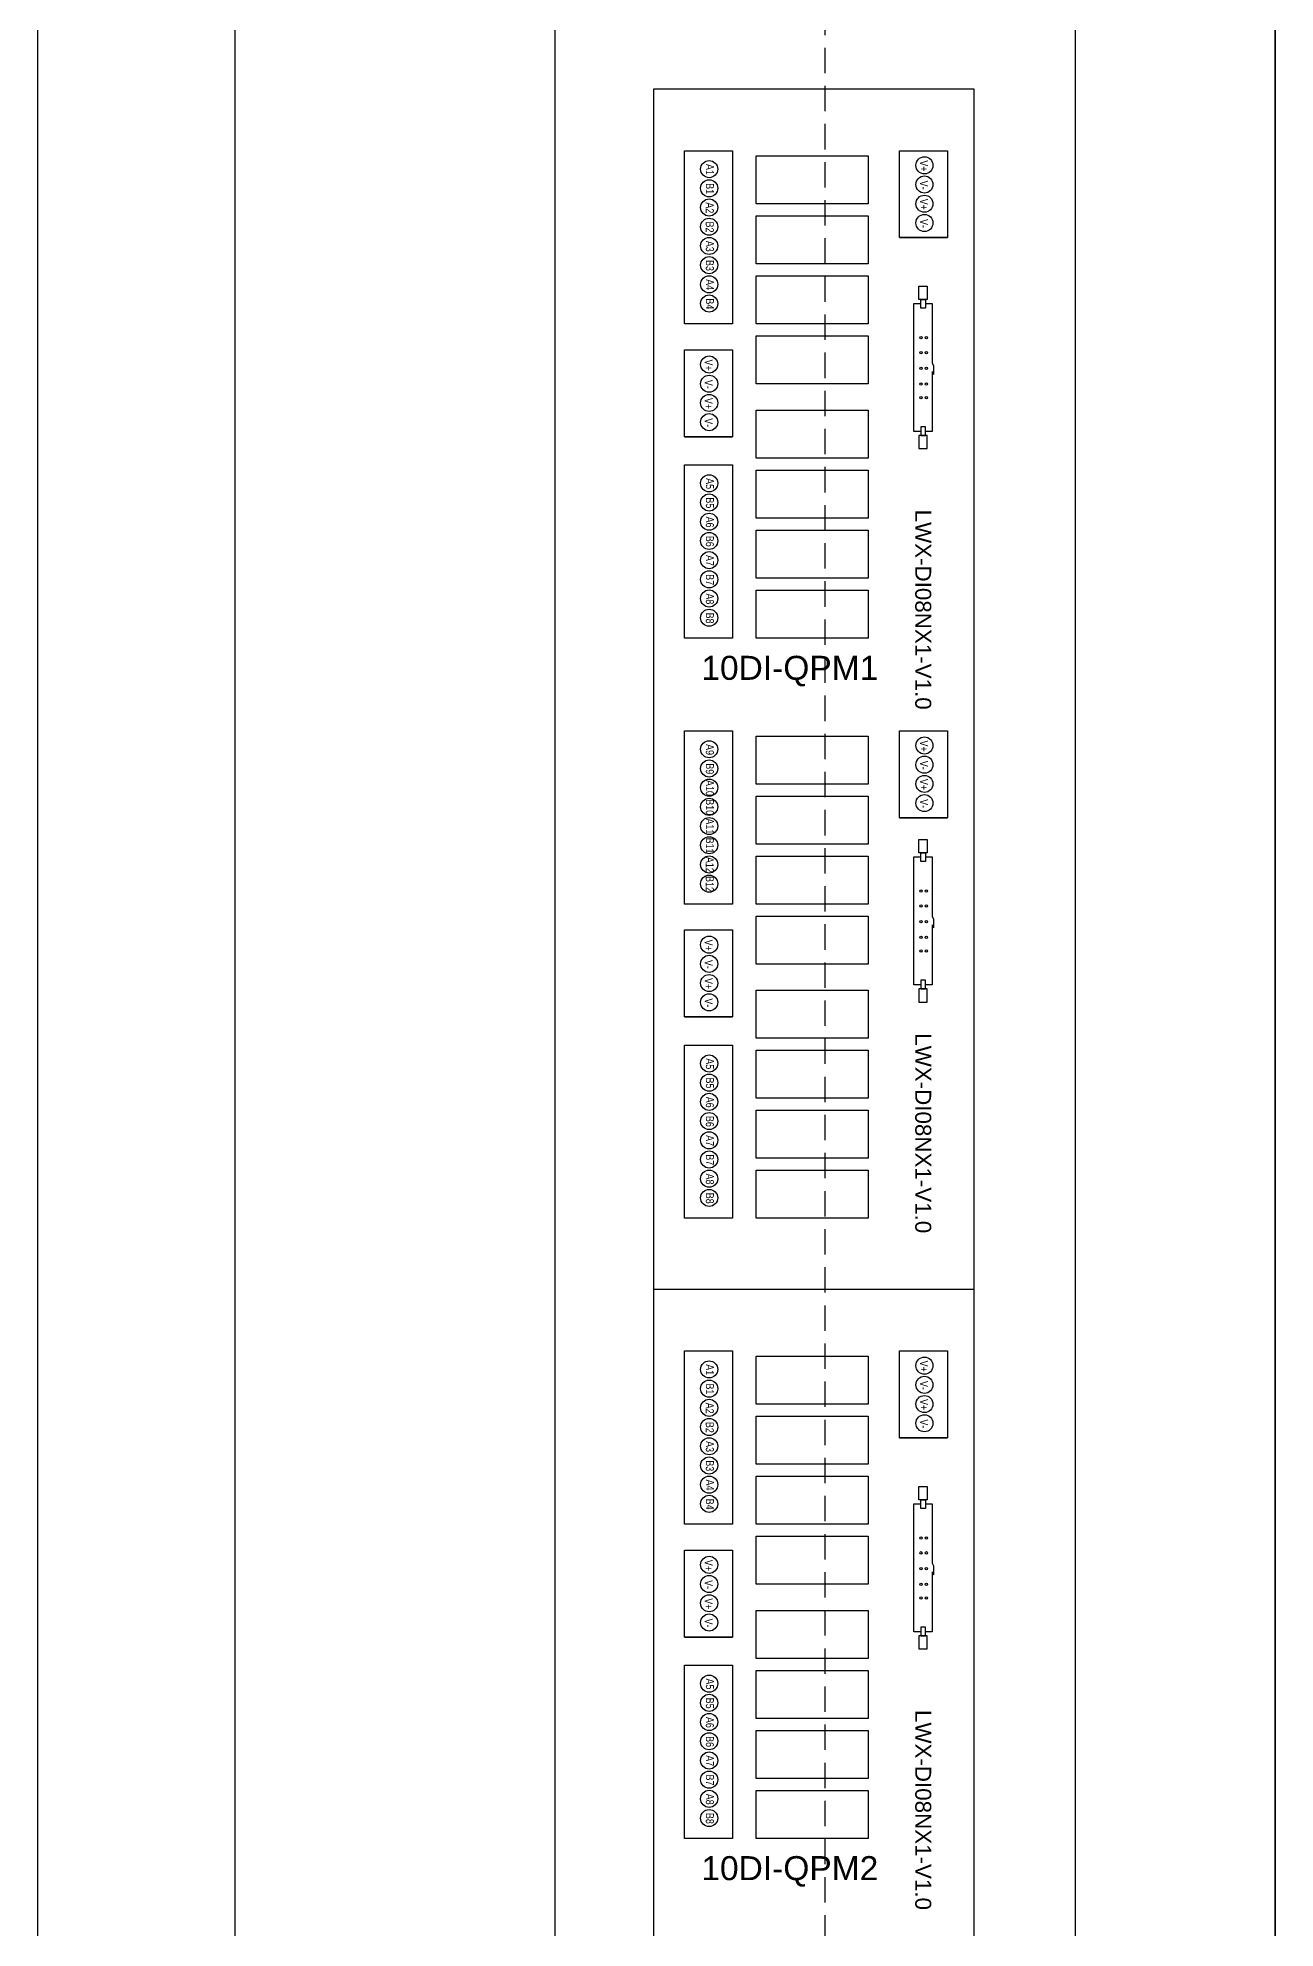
# Model space of a CAD drawing. Extents: x -156069 to -122631, y 9787 to 31117.
# Drawn here: x -148570.7 to -148261.3, y 25090.5 to 25563 of the extents above; entities that cross this region are included whole.
import ezdxf
from ezdxf.enums import TextEntityAlignment as Align

# ---------------------------------------------------------------- set-up
doc = ezdxf.new("R2010")
doc.units = 0
doc.linetypes.add('DASHED2', pattern=[9.525, 6.35, -3.175])
doc.layers.get('0').update_dxf_attribs({"linetype": 'CONTINUOUS'})
doc.styles.add('Arial', font='arial.ttf')

msp = doc.modelspace()

# ---------------------------------------------------------------- linework, layer by layer
at = {"color": 6}
msp.add_line((-148570.68407, 24582.60839), (-148570.68407, 26582.60839), dxfattribs=at)
at = {"color": 4}
for p, q in [((-148521.30907, 24832.60839), (-148521.30907, 26522.60839)), ((-148521.30907, 24632.60839), (-148521.30907, 26522.60839)), ((-148441.30907, 24782.60839), (-148441.30907, 26212.60839)), ((-148311.30907, 26212.60839), (-148311.30907, 24782.60839)), ((-148261.30907, 26212.60839), (-148261.30907, 24782.60839)), ((-148261.30907, 24782.60839), (-148261.30907, 26212.60839))]:
    msp.add_line(p, q, dxfattribs=at)
at = {"color": 1, "linetype": 'DASHED2'}
msp.add_line((-148373.80063, 24782.60839), (-148373.80063, 26212.60839), dxfattribs=at)
for p, q in [((-148416.64191, 25550.18506), (-148336.64191, 25550.18506)), ((-148416.64191, 25250.1851), (-148416.64191, 25550.18506)), ((-148336.64191, 25550.18506), (-148336.64191, 25250.1851)), ((-148355.20974, 25513.02867), (-148343.20974, 25513.02867)), ((-148351.63745, 25496.58205), (-148349.86858, 25496.58205)), ((-148351.63745, 25464.57225), (-148351.63745, 25496.58205)), ((-148348.76236, 25496.58205), (-148347.08298, 25496.58205)), ((-148347.08298, 25496.58205), (-148347.08298, 25481.76141)), ((-148347.08298, 25481.76141), (-148346.74262, 25481.02078)), ((-148346.74262, 25481.02078), (-148346.74262, 25478.8078)), ((-148347.08298, 25479.54844), (-148347.08298, 25464.57225)), ((-148347.08298, 25479.54844), (-148346.74262, 25478.8078)), ((-148409.02363, 25463.24581), (-148397.02363, 25463.24581)), ((-148349.86927, 25464.57225), (-148351.63745, 25464.57225)), ((-148347.08298, 25464.57225), (-148348.76306, 25464.57225)), ((-148355.20974, 25368.03164), (-148343.20974, 25368.03164)), ((-148351.63745, 25358.27353), (-148349.86858, 25358.27353)), ((-148351.63745, 25326.26373), (-148351.63745, 25358.27353)), ((-148348.76236, 25358.27353), (-148347.08298, 25358.27353)), ((-148347.08298, 25358.27353), (-148347.08298, 25343.45289)), ((-148347.08298, 25343.45289), (-148346.74262, 25342.71226)), ((-148347.08298, 25341.23992), (-148347.08298, 25326.26373)), ((-148347.08298, 25341.23992), (-148346.74262, 25340.49928)), ((-148346.74262, 25342.71226), (-148346.74262, 25340.49928)), ((-148349.86927, 25326.26373), (-148351.63745, 25326.26373)), ((-148347.08298, 25326.26373), (-148348.76306, 25326.26373)), ((-148409.02363, 25318.24878), (-148397.02363, 25318.24878)), ((-148416.64191, 25250.1851), (-148336.64191, 25250.1851)), ((-148416.64191, 25250.1851), (-148336.64191, 25250.1851)), ((-148416.64191, 24950.18514), (-148416.64191, 25250.1851)), ((-148336.64191, 25250.1851), (-148336.64191, 24950.18514)), ((-148355.20974, 25213.02871), (-148343.20974, 25213.02871)), ((-148351.63745, 25196.58209), (-148349.86858, 25196.58209)), ((-148351.63745, 25164.57229), (-148351.63745, 25196.58209)), ((-148348.76236, 25196.58209), (-148347.08298, 25196.58209)), ((-148347.08298, 25196.58209), (-148347.08298, 25181.76145)), ((-148347.08298, 25181.76145), (-148346.74262, 25181.02082)), ((-148347.08298, 25179.54848), (-148347.08298, 25164.57229)), ((-148347.08298, 25179.54848), (-148346.74262, 25178.80784)), ((-148346.74262, 25181.02082), (-148346.74262, 25178.80784)), ((-148349.86927, 25164.57229), (-148351.63745, 25164.57229)), ((-148347.08298, 25164.57229), (-148348.76306, 25164.57229)), ((-148409.02363, 25163.24585), (-148397.02363, 25163.24585))]:
    msp.add_line(p, q)
for points in [[(-148409.02363, 25534.75589), (-148397.02363, 25534.75589), (-148397.02363, 25491.44749), (-148409.02363, 25491.44749)], [(-148391.06109, 25533.44749), (-148363.06109, 25533.44749), (-148363.06109, 25521.44749), (-148391.06109, 25521.44749)], [(-148355.20974, 25534.75589), (-148343.20974, 25534.75589), (-148343.20974, 25513.02867), (-148355.20974, 25513.02867)], [(-148391.06109, 25518.44749), (-148363.06109, 25518.44749), (-148363.06109, 25506.44749), (-148391.06109, 25506.44749)], [(-148391.06109, 25503.44749), (-148363.06109, 25503.44749), (-148363.06109, 25491.44749), (-148391.06109, 25491.44749)], [(-148348.29492, 25497.57293), (-148350.44452, 25497.57293), (-148350.44452, 25500.8831), (-148348.29492, 25500.8831)], [(-148349.86858, 25497.57293), (-148348.76236, 25497.57293), (-148348.76236, 25495.40982), (-148349.86858, 25495.40982)], [(-148391.06109, 25488.44749), (-148363.06109, 25488.44749), (-148363.06109, 25476.44749), (-148391.06109, 25476.44749)], [(-148409.02363, 25484.97303), (-148397.02363, 25484.97303), (-148397.02363, 25463.24581), (-148409.02363, 25463.24581)], [(-148391.06109, 25469.9144), (-148363.06109, 25469.9144), (-148363.06109, 25457.9144), (-148391.06109, 25457.9144)], [(-148348.29562, 25463.58714), (-148350.44522, 25463.58714), (-148350.44522, 25460.27696), (-148348.29562, 25460.27696)], [(-148349.86927, 25463.58714), (-148348.76306, 25463.58714), (-148348.76306, 25465.75025), (-148349.86927, 25465.75025)], [(-148409.02363, 25456.22279), (-148397.02363, 25456.22279), (-148397.02363, 25412.9144), (-148409.02363, 25412.9144)], [(-148391.06109, 25454.9144), (-148363.06109, 25454.9144), (-148363.06109, 25442.9144), (-148391.06109, 25442.9144)], [(-148391.06109, 25439.9144), (-148363.06109, 25439.9144), (-148363.06109, 25427.9144), (-148391.06109, 25427.9144)], [(-148391.06109, 25424.9144), (-148363.06109, 25424.9144), (-148363.06109, 25412.9144), (-148391.06109, 25412.9144)], [(-148409.02363, 25389.75886), (-148397.02363, 25389.75886), (-148397.02363, 25346.45046), (-148409.02363, 25346.45046)], [(-148391.06109, 25388.45046), (-148363.06109, 25388.45046), (-148363.06109, 25376.45046), (-148391.06109, 25376.45046)], [(-148355.20974, 25389.75886), (-148343.20974, 25389.75886), (-148343.20974, 25368.03164), (-148355.20974, 25368.03164)], [(-148391.06109, 25373.45046), (-148363.06109, 25373.45046), (-148363.06109, 25361.45046), (-148391.06109, 25361.45046)], [(-148348.29492, 25359.26441), (-148350.44452, 25359.26441), (-148350.44452, 25362.57458), (-148348.29492, 25362.57458)], [(-148391.06109, 25358.45046), (-148363.06109, 25358.45046), (-148363.06109, 25346.45046), (-148391.06109, 25346.45046)], [(-148349.86858, 25359.26441), (-148348.76236, 25359.26441), (-148348.76236, 25357.1013), (-148349.86858, 25357.1013)], [(-148391.06109, 25343.45046), (-148363.06109, 25343.45046), (-148363.06109, 25331.45046), (-148391.06109, 25331.45046)], [(-148409.02363, 25339.976), (-148397.02363, 25339.976), (-148397.02363, 25318.24878), (-148409.02363, 25318.24878)], [(-148391.06109, 25324.91736), (-148363.06109, 25324.91736), (-148363.06109, 25312.91736), (-148391.06109, 25312.91736)], [(-148348.29562, 25325.27862), (-148350.44522, 25325.27862), (-148350.44522, 25321.96844), (-148348.29562, 25321.96844)], [(-148349.86927, 25325.27862), (-148348.76306, 25325.27862), (-148348.76306, 25327.44173), (-148349.86927, 25327.44173)], [(-148409.02363, 25311.22576), (-148397.02363, 25311.22576), (-148397.02363, 25267.91736), (-148409.02363, 25267.91736)], [(-148391.06109, 25309.91736), (-148363.06109, 25309.91736), (-148363.06109, 25297.91736), (-148391.06109, 25297.91736)], [(-148391.06109, 25294.91736), (-148363.06109, 25294.91736), (-148363.06109, 25282.91736), (-148391.06109, 25282.91736)], [(-148391.06109, 25279.91736), (-148363.06109, 25279.91736), (-148363.06109, 25267.91736), (-148391.06109, 25267.91736)], [(-148409.02363, 25234.75593), (-148397.02363, 25234.75593), (-148397.02363, 25191.44753), (-148409.02363, 25191.44753)], [(-148391.06109, 25233.44753), (-148363.06109, 25233.44753), (-148363.06109, 25221.44753), (-148391.06109, 25221.44753)], [(-148355.20974, 25234.75593), (-148343.20974, 25234.75593), (-148343.20974, 25213.02871), (-148355.20974, 25213.02871)], [(-148391.06109, 25218.44753), (-148363.06109, 25218.44753), (-148363.06109, 25206.44753), (-148391.06109, 25206.44753)], [(-148391.06109, 25203.44753), (-148363.06109, 25203.44753), (-148363.06109, 25191.44753), (-148391.06109, 25191.44753)], [(-148348.29492, 25197.57297), (-148350.44452, 25197.57297), (-148350.44452, 25200.88315), (-148348.29492, 25200.88315)], [(-148349.86858, 25197.57297), (-148348.76236, 25197.57297), (-148348.76236, 25195.40986), (-148349.86858, 25195.40986)], [(-148391.06109, 25188.44753), (-148363.06109, 25188.44753), (-148363.06109, 25176.44753), (-148391.06109, 25176.44753)], [(-148409.02363, 25184.97307), (-148397.02363, 25184.97307), (-148397.02363, 25163.24585), (-148409.02363, 25163.24585)], [(-148391.06109, 25169.91444), (-148363.06109, 25169.91444), (-148363.06109, 25157.91444), (-148391.06109, 25157.91444)], [(-148349.86927, 25163.58718), (-148348.76306, 25163.58718), (-148348.76306, 25165.75029), (-148349.86927, 25165.75029)], [(-148348.29562, 25163.58718), (-148350.44522, 25163.58718), (-148350.44522, 25160.277), (-148348.29562, 25160.277)], [(-148409.02363, 25156.22284), (-148397.02363, 25156.22284), (-148397.02363, 25112.91444), (-148409.02363, 25112.91444)], [(-148391.06109, 25154.91444), (-148363.06109, 25154.91444), (-148363.06109, 25142.91444), (-148391.06109, 25142.91444)], [(-148391.06109, 25139.91444), (-148363.06109, 25139.91444), (-148363.06109, 25127.91444), (-148391.06109, 25127.91444)], [(-148391.06109, 25124.91444), (-148363.06109, 25124.91444), (-148363.06109, 25112.91444), (-148391.06109, 25112.91444)]]:
    msp.add_lwpolyline(points, close=True)
for centre, radius in [((-148349.00767, 25531.08734), 2.13985), ((-148402.82157, 25530.14734), 2.13985), ((-148349.00767, 25526.28734), 2.13985), ((-148402.82157, 25525.34734), 2.13985), ((-148349.00767, 25521.48734), 2.13985), ((-148402.82157, 25520.54734), 2.13985), ((-148349.00767, 25516.68734), 2.13985), ((-148402.82157, 25515.74734), 2.13985), ((-148402.82157, 25510.94734), 2.13985), ((-148402.82157, 25506.14734), 2.13985), ((-148402.82157, 25501.34734), 2.13985), ((-148402.82157, 25496.54734), 2.13985), ((-148349.86858, 25488.00077), 0.29687), ((-148348.52726, 25488.00077), 0.29687), ((-148402.82157, 25481.30449), 2.13985), ((-148349.86858, 25484.30183), 0.29687), ((-148349.86858, 25480.33849), 0.29687), ((-148348.52726, 25484.30183), 0.29687), ((-148348.52726, 25480.33849), 0.29687), ((-148402.82157, 25476.50449), 2.13985), ((-148349.86858, 25476.42736), 0.29687), ((-148348.52726, 25476.42736), 0.29687), ((-148402.82157, 25471.70449), 2.13985), ((-148349.86858, 25473.04184), 0.29687), ((-148348.52726, 25473.04184), 0.29687), ((-148402.82157, 25466.90449), 2.13985), ((-148402.82157, 25451.61425), 2.13985), ((-148402.82157, 25446.81425), 2.13985), ((-148402.82157, 25442.01425), 2.13985), ((-148402.82157, 25437.21425), 2.13985), ((-148402.82157, 25432.41425), 2.13985), ((-148402.82157, 25427.61425), 2.13985), ((-148402.82157, 25422.81425), 2.13985), ((-148402.82157, 25418.01425), 2.13985), ((-148402.82157, 25385.15031), 2.13985), ((-148349.00767, 25386.09031), 2.13985), ((-148402.82157, 25380.35031), 2.13985), ((-148349.00767, 25381.29031), 2.13985), ((-148402.82157, 25375.55031), 2.13985), ((-148349.00767, 25376.49031), 2.13985), ((-148402.82157, 25370.75031), 2.13985), ((-148349.00767, 25371.69031), 2.13985), ((-148402.82157, 25365.95031), 2.13985), ((-148402.82157, 25361.15031), 2.13985), ((-148402.82157, 25356.35031), 2.13985), ((-148402.82157, 25351.55031), 2.13985), ((-148349.86858, 25349.69225), 0.29687), ((-148348.52726, 25349.69225), 0.29687), ((-148349.86858, 25345.99331), 0.29687), ((-148348.52726, 25345.99331), 0.29687), ((-148349.86858, 25342.02997), 0.29687), ((-148348.52726, 25342.02997), 0.29687), ((-148402.82157, 25336.30745), 2.13985), ((-148349.86858, 25338.11884), 0.29687), ((-148349.86858, 25334.73332), 0.29687), ((-148348.52726, 25338.11884), 0.29687), ((-148348.52726, 25334.73332), 0.29687), ((-148402.82157, 25331.50745), 2.13985), ((-148402.82157, 25326.70745), 2.13985), ((-148402.82157, 25321.90745), 2.13985), ((-148402.82157, 25306.61721), 2.13985), ((-148402.82157, 25301.81721), 2.13985), ((-148402.82157, 25297.01721), 2.13985), ((-148402.82157, 25292.21721), 2.13985), ((-148402.82157, 25287.41721), 2.13985), ((-148402.82157, 25282.61721), 2.13985), ((-148402.82157, 25277.81721), 2.13985), ((-148402.82157, 25273.01721), 2.13985), ((-148402.82157, 25230.14738), 2.13985), ((-148349.00767, 25231.08739), 2.13985), ((-148402.82157, 25225.34738), 2.13985), ((-148349.00767, 25226.28739), 2.13985), ((-148402.82157, 25220.54738), 2.13985), ((-148349.00767, 25221.48739), 2.13985), ((-148402.82157, 25215.74738), 2.13985), ((-148349.00767, 25216.68739), 2.13985), ((-148402.82157, 25210.94738), 2.13985), ((-148402.82157, 25206.14738), 2.13985), ((-148402.82157, 25201.34738), 2.13985), ((-148402.82157, 25196.54738), 2.13985), ((-148349.86858, 25188.00081), 0.29687), ((-148348.52726, 25188.00081), 0.29687), ((-148402.82157, 25181.30453), 2.13985), ((-148349.86858, 25184.30187), 0.29687), ((-148348.52726, 25184.30187), 0.29687), ((-148402.82157, 25176.50453), 2.13985), ((-148349.86858, 25180.33853), 0.29687), ((-148348.52726, 25180.33853), 0.29687), ((-148402.82157, 25171.70453), 2.13985), ((-148349.86858, 25176.4274), 0.29687), ((-148348.52726, 25176.4274), 0.29687), ((-148402.82157, 25166.90453), 2.13985), ((-148349.86858, 25173.04188), 0.29687), ((-148348.52726, 25173.04188), 0.29687), ((-148402.82157, 25151.61429), 2.13985), ((-148402.82157, 25146.81429), 2.13985), ((-148402.82157, 25142.01429), 2.13985), ((-148402.82157, 25137.21429), 2.13985), ((-148402.82157, 25132.41429), 2.13985), ((-148402.82157, 25127.61429), 2.13985), ((-148402.82157, 25122.81429), 2.13985), ((-148402.82157, 25118.01429), 2.13985)]:
    msp.add_circle(centre, radius)

# ---------------------------------------------------------------- texts
at = {"color": 0, "style": 'Arial', "width": 0.8}
for s, p in [('A1', (-148402.65872, 25530.06697)), ('V+', (-148349.11666, 25530.95123)), ('B1', (-148402.65872, 25525.26697)), ('V-', (-148349.11666, 25526.15123)), ('A2', (-148402.65872, 25520.46697)), ('V+', (-148349.11666, 25521.35123)), ('B2', (-148402.65872, 25515.66697)), ('V-', (-148349.11666, 25516.55123)), ('A3', (-148402.65872, 25510.86697)), ('B3', (-148402.65872, 25506.06697)), ('A4', (-148402.65872, 25501.26697)), ('B4', (-148402.65872, 25496.46697)), ('V+', (-148402.93055, 25481.16837)), ('V-', (-148402.93055, 25476.36837)), ('V+', (-148402.93055, 25471.56837)), ('V-', (-148402.93055, 25466.76837)), ('A5', (-148402.65872, 25451.53388)), ('B5', (-148402.65872, 25446.73388)), ('A6', (-148402.65872, 25441.93388)), ('B6', (-148402.65872, 25437.13388)), ('A7', (-148402.65872, 25432.33388)), ('B7', (-148402.65872, 25427.53388)), ('A8', (-148402.65872, 25422.73388)), ('B8', (-148402.65872, 25417.93388)), ('A9', (-148402.65872, 25385.06994)), ('V+', (-148349.11666, 25385.95419)), ('B9', (-148402.65872, 25380.26994)), ('V-', (-148349.11666, 25381.15419)), ('A10', (-148402.65872, 25375.46994)), ('V+', (-148349.11666, 25376.35419)), ('B10', (-148402.65872, 25370.66994)), ('V-', (-148349.11666, 25371.55419)), ('A11', (-148402.65872, 25365.86994)), ('B11', (-148402.65872, 25361.06994)), ('A12', (-148402.65872, 25356.26994)), ('B12', (-148402.65872, 25351.46994)), ('V+', (-148402.93055, 25336.17133)), ('V-', (-148402.93055, 25331.37133)), ('V+', (-148402.93055, 25326.57133)), ('V-', (-148402.93055, 25321.77133)), ('A5', (-148402.65872, 25306.53684)), ('B5', (-148402.65872, 25301.73684)), ('A6', (-148402.65872, 25296.93684)), ('B6', (-148402.65872, 25292.13684)), ('A7', (-148402.65872, 25287.33684)), ('B7', (-148402.65872, 25282.53684)), ('A8', (-148402.65872, 25277.73684)), ('B8', (-148402.65872, 25272.93684)), ('A1', (-148402.65872, 25230.06701)), ('V+', (-148349.11666, 25230.95127)), ('B1', (-148402.65872, 25225.26701)), ('V-', (-148349.11666, 25226.15127)), ('A2', (-148402.65872, 25220.46701)), ('V+', (-148349.11666, 25221.35127)), ('B2', (-148402.65872, 25215.66701)), ('V-', (-148349.11666, 25216.55127)), ('A3', (-148402.65872, 25210.86701)), ('B3', (-148402.65872, 25206.06701)), ('A4', (-148402.65872, 25201.26701)), ('B4', (-148402.65872, 25196.46701)), ('V+', (-148402.93055, 25181.16841)), ('V-', (-148402.93055, 25176.36841)), ('V+', (-148402.93055, 25171.56841)), ('V-', (-148402.93055, 25166.76841)), ('A5', (-148402.65872, 25151.53392)), ('B5', (-148402.65872, 25146.73392)), ('A6', (-148402.65872, 25141.93392)), ('B6', (-148402.65872, 25137.13392)), ('A7', (-148402.65872, 25132.33392)), ('B7', (-148402.65872, 25127.53392)), ('A8', (-148402.65872, 25122.73392)), ('B8', (-148402.65872, 25117.93392))]:
    msp.add_text(s, height=2, rotation=270, dxfattribs=at).set_placement(p, align=Align.MIDDLE)
at = {"color": 0, "style": 'Arial'}
for p in [(-148349.30596, 25420.03428), (-148349.30596, 25289.17579), (-148349.30596, 25120.03432)]:
    msp.add_text('LWX-DI08NX1-V1.0', height=4, rotation=270, dxfattribs=at).set_placement(p, align=Align.MIDDLE)
for s, p in [('10DI-QPM1', (-148382.66623, 25404.71948)), ('10DI-QPM2', (-148382.66623, 25104.71952))]:
    msp.add_text(s, height=6, dxfattribs=at).set_placement(p, align=Align.MIDDLE)

doc.saveas('drawing.dxf')
